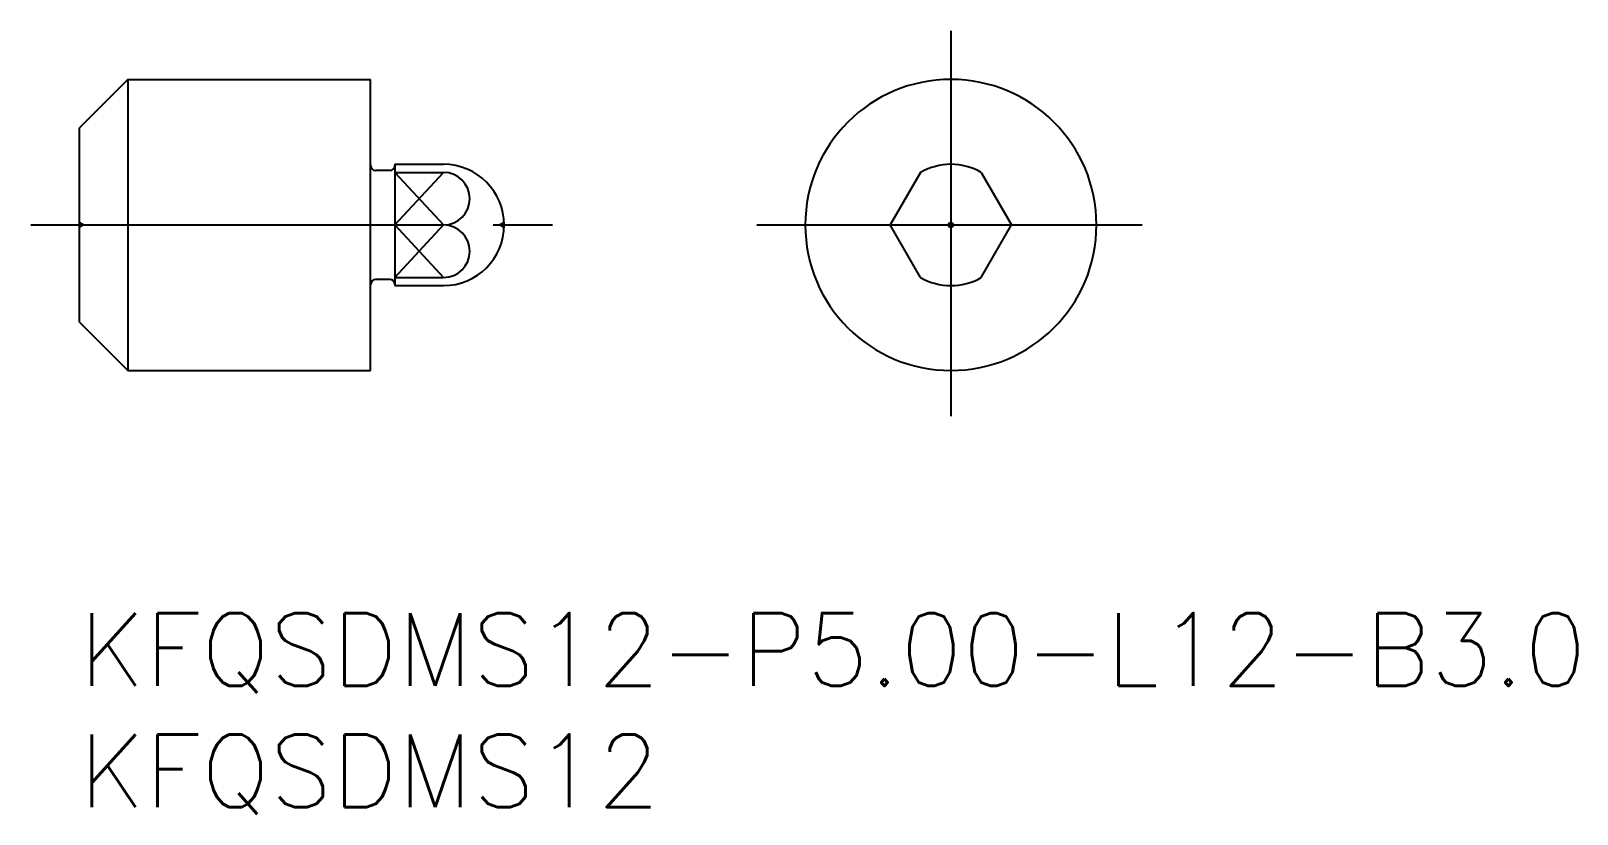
# Model space of a CAD drawing. Extents: x -2 to 61.7, y -8.3 to 24.
import ezdxf

# ---------------------------------------------------------------- set-up
doc = ezdxf.new("R2010")
doc.units = 0
doc.header["$LTSCALE"] = 0.5
doc.linetypes.add('CENTER', pattern=[50.8, 31.75, -6.35, 6.35, -6.35])
doc.linetypes.add('DASHED', pattern=[19.05, 12.7, -6.35])
for name, color, linetype in [('MSM_CENTER', 1, 'CENTER'), ('MSM_CONTINUOUS', 7, 'CONTINUOUS'), ('MSM_DASHED', 4, 'DASHED'), ('MSM_NARROW', 5, 'CONTINUOUS'), ('MSM_PART_NUMBER', 7, 'CONTINUOUS')]:
    doc.layers.add(name, color=color, linetype=linetype)
doc.styles.get("Standard").update_dxf_attribs({"font": 'txt.shx', "height": 3, "bigfont": 'bigfont.shx'})

# ---------------------------------------------------------------- blocks, each defined once
blk = doc.blocks.new('*U11')
at = {"layer": 'MSM_PART_NUMBER'}
blk.add_text('KFQSDMS12-P5.00-L12-B3.0', height=3, dxfattribs=at).set_placement((0, -3))
blk = doc.blocks.new('*U12')
at = {"layer": 'MSM_PART_NUMBER'}
blk.add_text('KFQSDMS12', height=3, dxfattribs=at).set_placement((0, -8))

msp = doc.modelspace()

# ---------------------------------------------------------------- linework, layer by layer
at = {"layer": 'MSM_CENTER'}
for p, q in [((35.911, 24), (35.911, 8)), ((-2, 16), (19.5, 16)), ((27.911, 16), (43.911, 16))]:
    msp.add_line(p, q, dxfattribs=at)
at = {"layer": 'MSM_CONTINUOUS'}
for p, q in [((2, 22), (0, 20)), ((2, 22), (12, 22)), ((2, 22), (2, 10)), ((12, 10), (12, 22)), ((0, 12), (0, 20)), ((13, 18.5), (15, 18.5)), ((13, 18.5), (13, 13.5)), ((12.8, 18.25), (12.2, 18.25)), ((13, 18.165), (15, 18.165)), ((34.661, 18.165), (33.411, 16)), ((37.161, 18.165), (38.411, 16)), ((13, 16), (15, 16)), ((34.661, 13.835), (33.411, 16)), ((37.161, 13.835), (38.411, 16)), ((12.8, 13.75), (12.2, 13.75)), ((13, 13.835), (15, 13.835)), ((13, 13.5), (15, 13.5)), ((0, 12), (2, 10)), ((2, 10), (12, 10))]:
    msp.add_line(p, q, dxfattribs=at)
msp.add_circle((35.911, 16), 0.1, dxfattribs=at)
for centre, radius, start, end in [((35.911, 16), 6, 0, 180), ((15, 16), 2.5, 270, 90), ((35.911, 16), 2.5, 60, 120), ((12.2, 18.45), 0.2, 180, 270), ((12.8, 18.45), 0.2, 270, 0), ((15, 17.083), 1.083, 270, 90), ((15, 14.917), 1.083, 270, 90), ((35.911, 16), 6, 180, 0), ((12.2, 13.55), 0.2, 90, 180), ((12.8, 13.55), 0.2, 0, 90), ((35.911, 16), 2.5, 240, 300)]:
    msp.add_arc(centre, radius, start, end, dxfattribs=at)
at = {"layer": 'MSM_DASHED'}
for p, q in [((0, 16.1), (0.173, 16)), ((0, 15.9), (0.173, 16)), ((17.498, 16.1), (17.325, 16)), ((17.498, 15.9), (17.325, 16))]:
    msp.add_line(p, q, dxfattribs=at)
at = {"layer": 'MSM_NARROW'}
for p, q in [((13, 18.165), (15, 16)), ((13, 16), (15, 18.165)), ((13, 13.835), (15, 16)), ((13, 16), (15, 13.835))]:
    msp.add_line(p, q, dxfattribs=at)

# ---------------------------------------------------------------- block references
at = {"layer": 'MSM_CONTINUOUS'}
for name in ['*U11', '*U12']:
    msp.add_blockref(name, (0, 0), dxfattribs=at)

doc.saveas('drawing.dxf')
